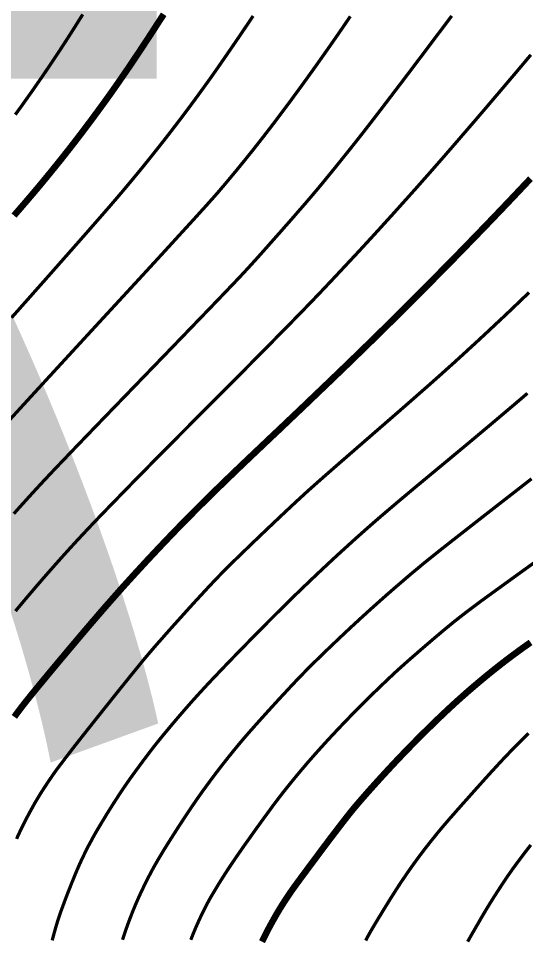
# Model space of a CAD drawing. Extents: x 36524600 to 36525730, y 2746759 to 2747713.
# Drawn here: x 36525137.82 to 36525149.49, y 2747506.29 to 2747527.4 of the extents above; entities that cross this region are included whole.
import ezdxf

# ---------------------------------------------------------------- set-up
doc = ezdxf.new("R2010")
doc.units = 0
doc.header["$LTSCALE"] = 1000
doc.header["$MEASUREMENT"] = 0
doc.layers.add('0-规划文字', color=7, linetype='Continuous')
doc.layers.add('DGX', color=251, linetype='Continuous')
doc.styles.add('黑体', font='simhei.ttf')

# ---------------------------------------------------------------- blocks, each defined once
blk = doc.blocks.new('dxt')
at = {"layer": 'DGX', "color": 253, "linetype": 'Continuous', "flags": 128}
for points, const_width in [([(36525149.599, 2747513.07), (36525149.481, 2747512.987), (36525149.381, 2747512.916), (36525149.283, 2747512.844), (36525149.185, 2747512.772), (36525149.087, 2747512.699), (36525148.99, 2747512.625), (36525148.894, 2747512.55), (36525148.798, 2747512.475), (36525148.703, 2747512.399), (36525148.608, 2747512.322), (36525148.514, 2747512.245), (36525148.42, 2747512.167), (36525148.327, 2747512.088), (36525148.234, 2747512.009), (36525148.142, 2747511.929), (36525148.05, 2747511.848), (36525147.959, 2747511.767), (36525147.866, 2747511.684), (36525147.77, 2747511.595), (36525147.67, 2747511.502), (36525147.566, 2747511.404), (36525147.459, 2747511.302), (36525147.348, 2747511.194), (36525147.233, 2747511.082), (36525147.115, 2747510.966), (36525146.995, 2747510.846), (36525146.877, 2747510.726), (36525146.758, 2747510.605), (36525146.641, 2747510.483), (36525146.525, 2747510.361), (36525146.409, 2747510.238), (36525146.294, 2747510.114), (36525146.18, 2747509.99), (36525146.07, 2747509.869), (36525145.967, 2747509.755), (36525145.872, 2747509.649), (36525145.785, 2747509.55), (36525145.705, 2747509.459), (36525145.633, 2747509.375), (36525145.568, 2747509.299), (36525145.51, 2747509.23), (36525145.452, 2747509.158), (36525145.383, 2747509.071), (36525145.305, 2747508.971), (36525145.217, 2747508.857), (36525145.119, 2747508.729), (36525145.011, 2747508.588), (36525144.894, 2747508.432), (36525144.766, 2747508.262), (36525144.64, 2747508.093), (36525144.526, 2747507.94), (36525144.424, 2747507.803), (36525144.334, 2747507.682), (36525144.257, 2747507.577), (36525144.191, 2747507.487), (36525144.138, 2747507.413), (36525144.097, 2747507.355), (36525144.063, 2747507.305), (36525144.029, 2747507.255), (36525143.995, 2747507.204), (36525143.961, 2747507.153), (36525143.928, 2747507.102), (36525143.896, 2747507.051), (36525143.863, 2747506.999), (36525143.831, 2747506.947), (36525143.8, 2747506.895), (36525143.769, 2747506.843), (36525143.738, 2747506.79), (36525143.708, 2747506.737), (36525143.678, 2747506.684), (36525143.648, 2747506.631), (36525143.619, 2747506.577), (36525143.59, 2747506.524), (36525143.562, 2747506.47), (36525143.534, 2747506.416), (36525143.506, 2747506.361), (36525143.479, 2747506.307), (36525143.452, 2747506.252), (36525143.426, 2747506.197)], 0.15), ([(36525141.788, 2747506.239), (36525141.809, 2747506.294), (36525141.83, 2747506.348), (36525141.852, 2747506.402), (36525141.875, 2747506.456), (36525141.897, 2747506.509), (36525141.921, 2747506.563), (36525141.944, 2747506.616), (36525141.968, 2747506.669), (36525141.993, 2747506.722), (36525142.017, 2747506.775), (36525142.043, 2747506.828), (36525142.068, 2747506.88), (36525142.094, 2747506.933), (36525142.12, 2747506.985), (36525142.147, 2747507.037), (36525142.176, 2747507.091), (36525142.209, 2747507.152), (36525142.247, 2747507.219), (36525142.289, 2747507.291), (36525142.336, 2747507.369), (36525142.387, 2747507.454), (36525142.442, 2747507.544), (36525142.502, 2747507.64), (36525142.567, 2747507.742), (36525142.639, 2747507.853), (36525142.717, 2747507.97), (36525142.802, 2747508.096), (36525142.894, 2747508.229), (36525142.992, 2747508.37), (36525143.097, 2747508.518), (36525143.208, 2747508.674), (36525143.318, 2747508.828), (36525143.421, 2747508.97), (36525143.515, 2747509.099), (36525143.601, 2747509.216), (36525143.678, 2747509.322), (36525143.748, 2747509.415), (36525143.809, 2747509.495), (36525143.862, 2747509.564), (36525143.911, 2747509.627), (36525143.96, 2747509.689), (36525144.01, 2747509.751), (36525144.06, 2747509.813), (36525144.11, 2747509.875), (36525144.16, 2747509.936), (36525144.211, 2747509.998), (36525144.262, 2747510.059), (36525144.313, 2747510.12), (36525144.364, 2747510.18), (36525144.416, 2747510.241), (36525144.467, 2747510.301), (36525144.519, 2747510.361), (36525144.572, 2747510.421), (36525144.624, 2747510.481), (36525144.677, 2747510.54), (36525144.73, 2747510.599), (36525144.783, 2747510.658), (36525144.837, 2747510.717), (36525144.89, 2747510.776), (36525144.944, 2747510.834), (36525144.998, 2747510.893), (36525145.052, 2747510.951), (36525145.107, 2747511.009), (36525145.161, 2747511.067), (36525145.216, 2747511.125), (36525145.271, 2747511.182), (36525145.326, 2747511.24), (36525145.381, 2747511.297), (36525145.436, 2747511.354), (36525145.492, 2747511.411), (36525145.548, 2747511.468), (36525145.603, 2747511.524), (36525145.659, 2747511.581), (36525145.716, 2747511.637), (36525145.772, 2747511.693), (36525145.828, 2747511.749), (36525145.885, 2747511.805), (36525145.942, 2747511.861), (36525145.999, 2747511.917), (36525146.056, 2747511.972), (36525146.113, 2747512.027), (36525146.17, 2747512.082), (36525146.228, 2747512.137), (36525146.285, 2747512.192), (36525146.343, 2747512.247), (36525146.401, 2747512.301), (36525146.459, 2747512.356), (36525146.521, 2747512.413), (36525146.591, 2747512.476), (36525146.669, 2747512.546), (36525146.754, 2747512.622), (36525146.848, 2747512.704), (36525146.949, 2747512.792), (36525147.058, 2747512.887), (36525147.174, 2747512.987), (36525147.291, 2747513.087), (36525147.401, 2747513.181), (36525147.503, 2747513.267), (36525147.598, 2747513.347), (36525147.686, 2747513.42), (36525147.767, 2747513.486), (36525147.84, 2747513.546), (36525147.907, 2747513.598), (36525147.969, 2747513.647), (36525148.032, 2747513.696), (36525148.095, 2747513.745), (36525148.158, 2747513.793), (36525148.221, 2747513.841), (36525148.285, 2747513.889), (36525148.348, 2747513.936), (36525148.412, 2747513.984), (36525148.494, 2747514.044), (36525148.613, 2747514.13), (36525148.768, 2747514.243), (36525148.959, 2747514.381), (36525149.187, 2747514.546), (36525149.451, 2747514.736), (36525149.751, 2747514.953)], 0.075), ([(36525140.219, 2747506.241), (36525140.244, 2747506.32), (36525140.269, 2747506.395), (36525140.294, 2747506.467), (36525140.319, 2747506.539), (36525140.345, 2747506.611), (36525140.372, 2747506.683), (36525140.399, 2747506.754), (36525140.427, 2747506.826), (36525140.455, 2747506.897), (36525140.484, 2747506.967), (36525140.513, 2747507.038), (36525140.543, 2747507.108), (36525140.574, 2747507.178), (36525140.605, 2747507.248), (36525140.637, 2747507.317), (36525140.67, 2747507.386), (36525140.703, 2747507.455), (36525140.736, 2747507.524), (36525140.77, 2747507.592), (36525140.805, 2747507.66), (36525140.84, 2747507.728), (36525140.876, 2747507.796), (36525140.912, 2747507.863), (36525140.949, 2747507.93), (36525140.987, 2747507.996), (36525141.025, 2747508.063), (36525141.066, 2747508.132), (36525141.111, 2747508.207), (36525141.16, 2747508.289), (36525141.214, 2747508.376), (36525141.273, 2747508.47), (36525141.336, 2747508.57), (36525141.404, 2747508.676), (36525141.476, 2747508.789), (36525141.549, 2747508.902), (36525141.62, 2747509.01), (36525141.688, 2747509.113), (36525141.754, 2747509.212), (36525141.817, 2747509.306), (36525141.878, 2747509.395), (36525141.936, 2747509.479), (36525141.992, 2747509.558), (36525142.046, 2747509.635), (36525142.101, 2747509.711), (36525142.157, 2747509.787), (36525142.213, 2747509.863), (36525142.269, 2747509.939), (36525142.326, 2747510.014), (36525142.382, 2747510.089), (36525142.44, 2747510.164), (36525142.497, 2747510.239), (36525142.556, 2747510.313), (36525142.614, 2747510.387), (36525142.673, 2747510.461), (36525142.732, 2747510.534), (36525142.791, 2747510.607), (36525142.851, 2747510.68), (36525142.911, 2747510.752), (36525142.976, 2747510.829), (36525143.049, 2747510.914), (36525143.13, 2747511.007), (36525143.22, 2747511.109), (36525143.318, 2747511.219), (36525143.424, 2747511.337), (36525143.539, 2747511.464), (36525143.662, 2747511.599), (36525143.785, 2747511.734), (36525143.901, 2747511.859), (36525144.01, 2747511.976), (36525144.11, 2747512.084), (36525144.203, 2747512.182), (36525144.289, 2747512.272), (36525144.367, 2747512.352), (36525144.437, 2747512.424), (36525144.505, 2747512.492), (36525144.576, 2747512.563), (36525144.651, 2747512.637), (36525144.729, 2747512.713), (36525144.81, 2747512.792), (36525144.895, 2747512.874), (36525144.982, 2747512.958), (36525145.074, 2747513.045), (36525145.166, 2747513.133), (36525145.257, 2747513.219), (36525145.346, 2747513.303), (36525145.434, 2747513.385), (36525145.521, 2747513.466), (36525145.607, 2747513.545), (36525145.691, 2747513.623), (36525145.774, 2747513.698), (36525145.856, 2747513.773), (36525145.939, 2747513.848), (36525146.022, 2747513.922), (36525146.105, 2747513.996), (36525146.188, 2747514.07), (36525146.271, 2747514.144), (36525146.355, 2747514.217), (36525146.439, 2747514.29), (36525146.523, 2747514.363), (36525146.607, 2747514.435), (36525146.692, 2747514.508), (36525146.776, 2747514.58), (36525146.861, 2747514.652), (36525146.946, 2747514.723), (36525147.032, 2747514.794), (36525147.117, 2747514.866), (36525147.225, 2747514.953), (36525147.376, 2747515.074), (36525147.571, 2747515.229), (36525147.81, 2747515.417), (36525148.093, 2747515.638), (36525148.419, 2747515.893), (36525148.789, 2747516.181), (36525149.203, 2747516.503), (36525149.622, 2747516.829)], 0.075), ([(36525145.809, 2747506.225), (36525145.826, 2747506.258), (36525145.843, 2747506.291), (36525145.863, 2747506.328), (36525145.888, 2747506.373), (36525145.918, 2747506.426), (36525145.953, 2747506.487), (36525145.994, 2747506.555), (36525146.039, 2747506.632), (36525146.09, 2747506.716), (36525146.146, 2747506.808), (36525146.203, 2747506.903), (36525146.259, 2747506.992), (36525146.312, 2747507.078), (36525146.362, 2747507.16), (36525146.411, 2747507.237), (36525146.457, 2747507.31), (36525146.501, 2747507.379), (36525146.543, 2747507.444), (36525146.584, 2747507.507), (36525146.625, 2747507.569), (36525146.667, 2747507.631), (36525146.709, 2747507.693), (36525146.751, 2747507.755), (36525146.794, 2747507.817), (36525146.837, 2747507.878), (36525146.88, 2747507.939), (36525146.924, 2747508), (36525146.968, 2747508.06), (36525147.012, 2747508.12), (36525147.057, 2747508.181), (36525147.102, 2747508.24), (36525147.147, 2747508.3), (36525147.193, 2747508.359), (36525147.239, 2747508.418), (36525147.285, 2747508.477), (36525147.332, 2747508.536), (36525147.379, 2747508.594), (36525147.426, 2747508.652), (36525147.473, 2747508.71), (36525147.521, 2747508.768), (36525147.569, 2747508.825), (36525147.618, 2747508.882), (36525147.67, 2747508.942), (36525147.728, 2747509.01), (36525147.793, 2747509.084), (36525147.864, 2747509.165), (36525147.942, 2747509.253), (36525148.026, 2747509.348), (36525148.117, 2747509.45), (36525148.214, 2747509.559), (36525148.311, 2747509.668), (36525148.402, 2747509.769), (36525148.487, 2747509.864), (36525148.565, 2747509.951), (36525148.638, 2747510.031), (36525148.704, 2747510.104), (36525148.765, 2747510.17), (36525148.819, 2747510.229), (36525148.87, 2747510.284), (36525148.921, 2747510.339), (36525148.972, 2747510.394), (36525149.024, 2747510.449), (36525149.076, 2747510.503), (36525149.128, 2747510.557), (36525149.18, 2747510.611), (36525149.233, 2747510.665), (36525149.285, 2747510.719), (36525149.338, 2747510.772), (36525149.391, 2747510.825), (36525149.445, 2747510.878), (36525149.498, 2747510.931), (36525149.552, 2747510.983)], 0.075), ([(36525149.604, 2747508.419), (36525149.491, 2747508.274), (36525149.385, 2747508.135), (36525149.285, 2747508.001), (36525149.192, 2747507.874), (36525149.106, 2747507.752), (36525149.026, 2747507.636), (36525148.951, 2747507.522), (36525148.876, 2747507.408), (36525148.802, 2747507.293), (36525148.728, 2747507.178), (36525148.656, 2747507.062), (36525148.585, 2747506.945), (36525148.515, 2747506.828), (36525148.446, 2747506.71), (36525148.381, 2747506.597), (36525148.322, 2747506.495), (36525148.269, 2747506.404), (36525148.224, 2747506.325), (36525148.185, 2747506.256), (36525148.152, 2747506.198)], 0.075), ([(36525138.602, 2747506.227), (36525138.618, 2747506.29), (36525138.635, 2747506.352), (36525138.652, 2747506.415), (36525138.67, 2747506.477), (36525138.688, 2747506.54), (36525138.706, 2747506.602), (36525138.725, 2747506.664), (36525138.746, 2747506.729), (36525138.77, 2747506.802), (36525138.798, 2747506.883), (36525138.83, 2747506.97), (36525138.865, 2747507.065), (36525138.903, 2747507.168), (36525138.945, 2747507.277), (36525138.991, 2747507.394), (36525139.037, 2747507.511), (36525139.081, 2747507.62), (36525139.122, 2747507.721), (36525139.161, 2747507.815), (36525139.198, 2747507.9), (36525139.232, 2747507.978), (36525139.264, 2747508.048), (36525139.293, 2747508.111), (36525139.32, 2747508.165), (36525139.343, 2747508.213), (36525139.362, 2747508.253), (36525139.378, 2747508.286), (36525139.39, 2747508.311), (36525139.399, 2747508.33), (36525139.404, 2747508.341), (36525139.406, 2747508.344), (36525139.408, 2747508.348), (36525139.414, 2747508.359), (36525139.424, 2747508.377), (36525139.437, 2747508.402), (36525139.455, 2747508.434), (36525139.476, 2747508.473), (36525139.501, 2747508.519), (36525139.53, 2747508.573), (36525139.563, 2747508.633), (36525139.601, 2747508.7), (36525139.644, 2747508.774), (36525139.692, 2747508.854), (36525139.744, 2747508.941), (36525139.801, 2747509.035), (36525139.862, 2747509.135), (36525139.929, 2747509.242), (36525139.997, 2747509.351), (36525140.065, 2747509.456), (36525140.132, 2747509.559), (36525140.198, 2747509.659), (36525140.263, 2747509.755), (36525140.328, 2747509.849), (36525140.391, 2747509.94), (36525140.454, 2747510.027), (36525140.516, 2747510.112), (36525140.577, 2747510.195), (36525140.636, 2747510.275), (36525140.694, 2747510.354), (36525140.751, 2747510.429), (36525140.807, 2747510.503), (36525140.861, 2747510.574), (36525140.914, 2747510.643), (36525140.97, 2747510.715), (36525141.034, 2747510.795), (36525141.105, 2747510.882), (36525141.183, 2747510.977), (36525141.269, 2747511.08), (36525141.362, 2747511.191), (36525141.462, 2747511.309), (36525141.57, 2747511.435), (36525141.686, 2747511.569), (36525141.809, 2747511.709), (36525141.941, 2747511.855), (36525142.081, 2747512.008), (36525142.229, 2747512.167), (36525142.386, 2747512.332), (36525142.55, 2747512.504), (36525142.722, 2747512.683), (36525142.895, 2747512.86), (36525143.061, 2747513.03), (36525143.22, 2747513.192), (36525143.372, 2747513.346), (36525143.517, 2747513.493), (36525143.655, 2747513.632), (36525143.786, 2747513.762), (36525143.91, 2747513.885), (36525144.031, 2747514.004), (36525144.152, 2747514.123), (36525144.274, 2747514.241), (36525144.396, 2747514.358), (36525144.518, 2747514.475), (36525144.641, 2747514.592), (36525144.764, 2747514.708), (36525144.888, 2747514.824), (36525145.012, 2747514.94), (36525145.136, 2747515.055), (36525145.261, 2747515.169), (36525145.387, 2747515.283), (36525145.512, 2747515.397), (36525145.638, 2747515.51), (36525145.765, 2747515.623), (36525145.892, 2747515.735), (36525146.027, 2747515.853), (36525146.18, 2747515.985), (36525146.349, 2747516.129), (36525146.535, 2747516.287), (36525146.738, 2747516.457), (36525146.957, 2747516.641), (36525147.194, 2747516.837), (36525147.447, 2747517.047), (36525147.708, 2747517.263), (36525147.969, 2747517.48), (36525148.23, 2747517.697), (36525148.49, 2747517.915), (36525148.75, 2747518.133), (36525149.009, 2747518.352), (36525149.268, 2747518.571), (36525149.526, 2747518.791)], 0.075), ([(36525137.783, 2747508.558), (36525137.814, 2747508.628), (36525137.844, 2747508.692), (36525137.872, 2747508.751), (36525137.897, 2747508.805), (36525137.921, 2747508.853), (36525137.942, 2747508.896), (36525137.963, 2747508.937), (36525137.984, 2747508.977), (36525138.005, 2747509.017), (36525138.026, 2747509.058), (36525138.047, 2747509.098), (36525138.069, 2747509.138), (36525138.09, 2747509.178), (36525138.112, 2747509.217), (36525138.133, 2747509.255), (36525138.15, 2747509.287), (36525138.166, 2747509.315), (36525138.178, 2747509.337), (36525138.188, 2747509.354), (36525138.195, 2747509.367), (36525138.199, 2747509.375), (36525138.2, 2747509.377), (36525138.202, 2747509.38), (36525138.206, 2747509.388), (36525138.214, 2747509.4), (36525138.224, 2747509.417), (36525138.237, 2747509.439), (36525138.253, 2747509.466), (36525138.272, 2747509.498), (36525138.294, 2747509.534), (36525138.319, 2747509.576), (36525138.348, 2747509.622), (36525138.38, 2747509.672), (36525138.416, 2747509.727), (36525138.455, 2747509.786), (36525138.497, 2747509.85), (36525138.543, 2747509.918), (36525138.593, 2747509.991), (36525138.653, 2747510.078), (36525138.732, 2747510.186), (36525138.83, 2747510.315), (36525138.946, 2747510.467), (36525139.08, 2747510.641), (36525139.233, 2747510.836), (36525139.404, 2747511.053), (36525139.594, 2747511.292), (36525139.785, 2747511.532), (36525139.961, 2747511.752), (36525140.12, 2747511.951), (36525140.264, 2747512.13), (36525140.392, 2747512.289), (36525140.504, 2747512.427), (36525140.6, 2747512.545), (36525140.68, 2747512.643), (36525140.758, 2747512.736), (36525140.845, 2747512.839), (36525140.942, 2747512.952), (36525141.05, 2747513.075), (36525141.167, 2747513.208), (36525141.294, 2747513.352), (36525141.431, 2747513.505), (36525141.579, 2747513.669), (36525141.726, 2747513.832), (36525141.865, 2747513.985), (36525141.995, 2747514.126), (36525142.115, 2747514.256), (36525142.227, 2747514.376), (36525142.329, 2747514.484), (36525142.423, 2747514.582), (36525142.507, 2747514.668), (36525142.592, 2747514.754), (36525142.688, 2747514.849), (36525142.794, 2747514.954), (36525142.911, 2747515.068), (36525143.039, 2747515.191), (36525143.177, 2747515.325), (36525143.326, 2747515.467), (36525143.485, 2747515.619), (36525143.645, 2747515.771), (36525143.795, 2747515.913), (36525143.935, 2747516.045), (36525144.064, 2747516.166), (36525144.184, 2747516.278), (36525144.293, 2747516.379), (36525144.393, 2747516.47), (36525144.482, 2747516.552), (36525144.58, 2747516.639), (36525144.705, 2747516.75), (36525144.856, 2747516.883), (36525145.033, 2747517.038), (36525145.238, 2747517.217), (36525145.469, 2747517.418), (36525145.727, 2747517.642), (36525146.011, 2747517.889), (36525146.298, 2747518.138), (36525146.564, 2747518.369), (36525146.808, 2747518.582), (36525147.03, 2747518.777), (36525147.231, 2747518.953), (36525147.411, 2747519.112), (36525147.569, 2747519.253), (36525147.705, 2747519.375), (36525147.831, 2747519.488), (36525147.956, 2747519.602), (36525148.081, 2747519.716), (36525148.206, 2747519.831), (36525148.331, 2747519.945), (36525148.455, 2747520.06), (36525148.579, 2747520.175), (36525148.703, 2747520.291), (36525148.826, 2747520.406), (36525148.95, 2747520.522), (36525149.073, 2747520.638), (36525149.196, 2747520.755), (36525149.318, 2747520.872), (36525149.44, 2747520.989), (36525149.563, 2747521.106)], 0.075), ([(36525137.731, 2747511.36), (36525137.775, 2747511.421), (36525137.82, 2747511.482), (36525137.865, 2747511.542), (36525137.918, 2747511.611), (36525137.985, 2747511.696), (36525138.066, 2747511.798), (36525138.162, 2747511.916), (36525138.272, 2747512.05), (36525138.397, 2747512.201), (36525138.536, 2747512.369), (36525138.689, 2747512.553), (36525138.846, 2747512.74), (36525138.997, 2747512.92), (36525139.141, 2747513.09), (36525139.278, 2747513.252), (36525139.408, 2747513.405), (36525139.532, 2747513.55), (36525139.649, 2747513.686), (36525139.759, 2747513.813), (36525139.866, 2747513.936), (36525139.974, 2747514.058), (36525140.082, 2747514.18), (36525140.19, 2747514.302), (36525140.299, 2747514.423), (36525140.409, 2747514.544), (36525140.518, 2747514.664), (36525140.629, 2747514.784), (36525140.739, 2747514.904), (36525140.85, 2747515.023), (36525140.962, 2747515.142), (36525141.073, 2747515.26), (36525141.186, 2747515.379), (36525141.298, 2747515.496), (36525141.411, 2747515.614), (36525141.525, 2747515.731), (36525141.639, 2747515.847), (36525141.753, 2747515.963), (36525141.868, 2747516.079), (36525141.983, 2747516.194), (36525142.099, 2747516.309), (36525142.214, 2747516.424), (36525142.331, 2747516.538), (36525142.448, 2747516.651), (36525142.568, 2747516.768), (36525142.697, 2747516.892), (36525142.833, 2747517.023), (36525142.977, 2747517.161), (36525143.129, 2747517.305), (36525143.289, 2747517.457), (36525143.456, 2747517.615), (36525143.631, 2747517.781), (36525143.812, 2747517.951), (36525143.996, 2747518.126), (36525144.183, 2747518.304), (36525144.374, 2747518.485), (36525144.568, 2747518.671), (36525144.766, 2747518.86), (36525144.967, 2747519.052), (36525145.172, 2747519.249), (36525145.378, 2747519.447), (36525145.583, 2747519.646), (36525145.788, 2747519.845), (36525145.993, 2747520.045), (36525146.197, 2747520.245), (36525146.401, 2747520.446), (36525146.604, 2747520.647), (36525146.807, 2747520.849), (36525147.009, 2747521.051), (36525147.211, 2747521.254), (36525147.412, 2747521.457), (36525147.613, 2747521.661), (36525147.814, 2747521.865), (36525148.014, 2747522.069), (36525148.213, 2747522.274), (36525148.412, 2747522.479), (36525148.611, 2747522.685), (36525148.809, 2747522.891), (36525149.007, 2747523.098), (36525149.204, 2747523.305), (36525149.4, 2747523.513), (36525149.597, 2747523.721)], 0.15), ([(36525137.757, 2747513.79), (36525137.922, 2747513.988), (36525138.09, 2747514.186), (36525138.261, 2747514.386), (36525138.434, 2747514.586), (36525138.611, 2747514.787), (36525138.79, 2747514.989), (36525138.973, 2747515.192), (36525139.179, 2747515.417), (36525139.43, 2747515.685), (36525139.726, 2747515.995), (36525140.068, 2747516.347), (36525140.454, 2747516.743), (36525140.885, 2747517.181), (36525141.361, 2747517.662), (36525141.882, 2747518.185), (36525142.403, 2747518.707), (36525142.877, 2747519.183), (36525143.305, 2747519.615), (36525143.686, 2747520.001), (36525144.021, 2747520.341), (36525144.31, 2747520.636), (36525144.552, 2747520.886), (36525144.748, 2747521.09), (36525144.92, 2747521.272), (36525145.092, 2747521.454), (36525145.263, 2747521.637), (36525145.434, 2747521.82), (36525145.605, 2747522.003), (36525145.775, 2747522.187), (36525145.945, 2747522.371), (36525146.114, 2747522.556), (36525146.282, 2747522.741), (36525146.451, 2747522.927), (36525146.618, 2747523.113), (36525146.786, 2747523.3), (36525146.953, 2747523.486), (36525147.119, 2747523.674), (36525147.285, 2747523.861), (36525147.45, 2747524.05), (36525147.619, 2747524.243), (36525147.795, 2747524.445), (36525147.978, 2747524.657), (36525148.169, 2747524.878), (36525148.367, 2747525.108), (36525148.573, 2747525.348), (36525148.785, 2747525.597), (36525149.005, 2747525.856), (36525149.221, 2747526.11), (36525149.421, 2747526.347), (36525149.605, 2747526.566)], 0.075), ([(36525137.719, 2747516.025), (36525137.816, 2747516.134), (36525137.914, 2747516.243), (36525138.012, 2747516.351), (36525138.11, 2747516.459), (36525138.208, 2747516.566), (36525138.307, 2747516.673), (36525138.406, 2747516.78), (36525138.506, 2747516.886), (36525138.606, 2747516.993), (36525138.729, 2747517.122), (36525138.898, 2747517.298), (36525139.112, 2747517.522), (36525139.372, 2747517.792), (36525139.678, 2747518.109), (36525140.03, 2747518.473), (36525140.428, 2747518.884), (36525140.871, 2747519.342), (36525141.312, 2747519.798), (36525141.704, 2747520.204), (36525142.047, 2747520.559), (36525142.34, 2747520.863), (36525142.583, 2747521.116), (36525142.777, 2747521.319), (36525142.922, 2747521.471), (36525143.017, 2747521.573), (36525143.092, 2747521.654), (36525143.175, 2747521.745), (36525143.267, 2747521.846), (36525143.367, 2747521.957), (36525143.475, 2747522.078), (36525143.591, 2747522.209), (36525143.716, 2747522.35), (36525143.85, 2747522.501), (36525143.983, 2747522.652), (36525144.107, 2747522.793), (36525144.222, 2747522.925), (36525144.329, 2747523.048), (36525144.427, 2747523.16), (36525144.516, 2747523.264), (36525144.596, 2747523.358), (36525144.667, 2747523.442), (36525144.738, 2747523.526), (36525144.817, 2747523.621), (36525144.903, 2747523.727), (36525144.998, 2747523.842), (36525145.1, 2747523.968), (36525145.21, 2747524.104), (36525145.328, 2747524.251), (36525145.454, 2747524.408), (36525145.596, 2747524.586), (36525145.76, 2747524.795), (36525145.947, 2747525.036), (36525146.157, 2747525.309), (36525146.389, 2747525.613), (36525146.645, 2747525.948), (36525146.923, 2747526.315), (36525147.224, 2747526.714), (36525147.521, 2747527.108), (36525147.786, 2747527.46)], 0.075), ([(36525137.444, 2747517.985), (36525137.874, 2747518.456), (36525138.366, 2747518.992), (36525138.918, 2747519.592), (36525139.53, 2747520.257), (36525140.138, 2747520.916), (36525140.676, 2747521.499), (36525141.142, 2747522.006), (36525141.537, 2747522.438), (36525141.862, 2747522.793), (36525142.115, 2747523.072), (36525142.298, 2747523.276), (36525142.41, 2747523.403), (36525142.486, 2747523.493), (36525142.563, 2747523.582), (36525142.638, 2747523.672), (36525142.714, 2747523.763), (36525142.789, 2747523.853), (36525142.864, 2747523.944), (36525142.938, 2747524.035), (36525143.013, 2747524.126), (36525143.087, 2747524.218), (36525143.16, 2747524.309), (36525143.234, 2747524.401), (36525143.307, 2747524.494), (36525143.379, 2747524.586), (36525143.452, 2747524.679), (36525143.524, 2747524.772), (36525143.596, 2747524.865), (36525143.667, 2747524.958), (36525143.739, 2747525.052), (36525143.81, 2747525.146), (36525143.881, 2747525.24), (36525143.951, 2747525.334), (36525144.022, 2747525.428), (36525144.092, 2747525.523), (36525144.161, 2747525.618), (36525144.231, 2747525.713), (36525144.301, 2747525.808), (36525144.37, 2747525.903), (36525144.439, 2747525.998), (36525144.508, 2747526.094), (36525144.576, 2747526.189), (36525144.645, 2747526.285), (36525144.713, 2747526.381), (36525144.781, 2747526.477), (36525144.849, 2747526.573), (36525144.917, 2747526.67), (36525144.985, 2747526.766), (36525145.052, 2747526.863), (36525145.119, 2747526.959), (36525145.186, 2747527.056), (36525145.253, 2747527.153), (36525145.32, 2747527.251), (36525145.387, 2747527.35), (36525145.455, 2747527.45)], 0.075), ([(36525137.665, 2747520.526), (36525138.129, 2747521.049), (36525138.547, 2747521.52), (36525138.917, 2747521.939), (36525139.241, 2747522.306), (36525139.518, 2747522.621), (36525139.748, 2747522.884), (36525139.931, 2747523.094), (36525140.068, 2747523.253), (36525140.181, 2747523.385), (36525140.293, 2747523.518), (36525140.405, 2747523.652), (36525140.516, 2747523.786), (36525140.627, 2747523.92), (36525140.737, 2747524.055), (36525140.846, 2747524.191), (36525140.955, 2747524.327), (36525141.063, 2747524.463), (36525141.171, 2747524.6), (36525141.278, 2747524.737), (36525141.384, 2747524.875), (36525141.49, 2747525.013), (36525141.595, 2747525.152), (36525141.7, 2747525.291), (36525141.804, 2747525.431), (36525141.907, 2747525.571), (36525142.01, 2747525.712), (36525142.112, 2747525.853), (36525142.214, 2747525.994), (36525142.315, 2747526.136), (36525142.415, 2747526.279), (36525142.514, 2747526.422), (36525142.613, 2747526.565), (36525142.71, 2747526.706), (36525142.804, 2747526.843), (36525142.894, 2747526.975), (36525142.98, 2747527.102), (36525143.064, 2747527.226), (36525143.143, 2747527.344), (36525143.219, 2747527.458)], 0.075), ([(36525137.724, 2747522.874), (36525137.893, 2747523.069), (36525138.037, 2747523.236), (36525138.155, 2747523.375), (36525138.261, 2747523.5), (36525138.366, 2747523.626), (36525138.47, 2747523.752), (36525138.574, 2747523.879), (36525138.677, 2747524.006), (36525138.78, 2747524.133), (36525138.882, 2747524.262), (36525138.983, 2747524.39), (36525139.084, 2747524.519), (36525139.184, 2747524.649), (36525139.284, 2747524.779), (36525139.382, 2747524.909), (36525139.481, 2747525.04), (36525139.578, 2747525.172), (36525139.675, 2747525.304), (36525139.772, 2747525.436), (36525139.868, 2747525.569), (36525139.963, 2747525.702), (36525140.057, 2747525.836), (36525140.151, 2747525.97), (36525140.244, 2747526.105), (36525140.337, 2747526.24), (36525140.429, 2747526.376), (36525140.52, 2747526.512), (36525140.614, 2747526.652), (36525140.713, 2747526.803), (36525140.818, 2747526.962), (36525140.928, 2747527.131), (36525141.043, 2747527.309), (36525141.165, 2747527.496)], 0.15), ([(36525139.304, 2747527.494), (36525139.242, 2747527.396), (36525139.181, 2747527.298), (36525139.119, 2747527.2), (36525139.057, 2747527.102), (36525138.995, 2747527.005), (36525138.932, 2747526.907), (36525138.869, 2747526.81), (36525138.806, 2747526.713), (36525138.742, 2747526.617), (36525138.679, 2747526.52), (36525138.614, 2747526.424), (36525138.55, 2747526.328), (36525138.485, 2747526.232), (36525138.42, 2747526.136), (36525138.355, 2747526.041), (36525138.289, 2747525.946), (36525138.223, 2747525.851), (36525138.157, 2747525.756), (36525138.09, 2747525.661), (36525138.023, 2747525.567), (36525137.956, 2747525.473), (36525137.889, 2747525.379), (36525137.821, 2747525.285), (36525137.753, 2747525.191)], 0.075)]:
    blk.add_lwpolyline(points, dxfattribs=dict(at, const_width=const_width))

msp = doc.modelspace()

# ---------------------------------------------------------------- block references
msp.add_blockref('dxt', (0, 0))

# ---------------------------------------------------------------- texts
at = {"layer": '0-规划文字', "color": 1, "style": '黑体'}
msp.add_text('原始坐标 勿动', height=26.2869, dxfattribs=at).set_placement((36524999.159, 2747509.738))

doc.saveas('drawing.dxf')
